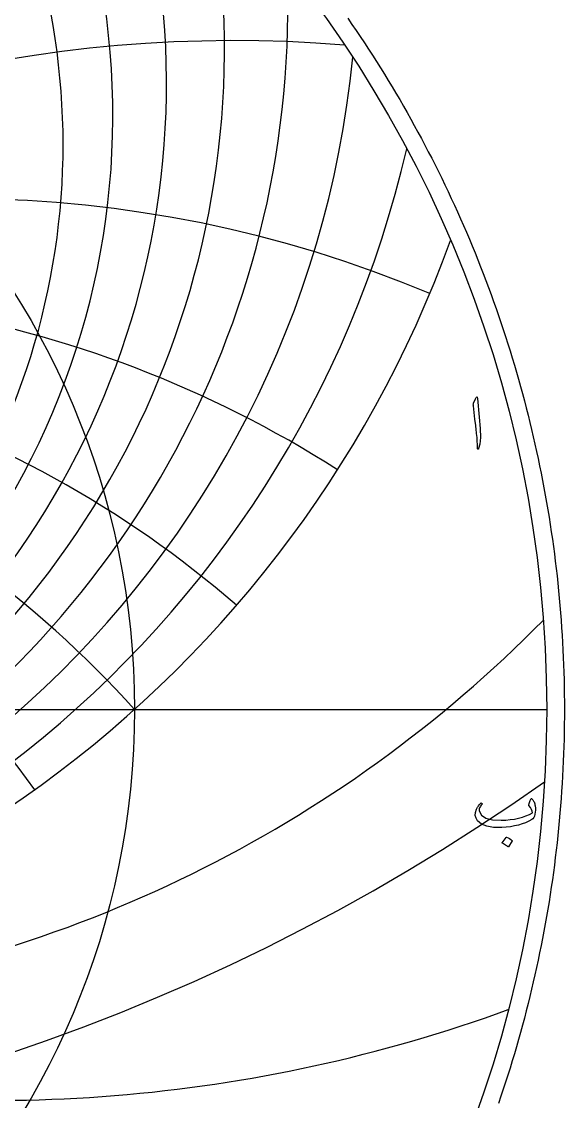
# Model space of a CAD drawing. Header units: millimetres. Extents: x -84 to 84, y -84 to 86.
# Drawn here: x 46.1 to 83.6, y -27.1 to 47.5 of the extents above; entities that cross this region are included whole.
import ezdxf

# ---------------------------------------------------------------- set-up
doc = ezdxf.new("R2010")
doc.units = ezdxf.units.MM
for name, color, linetype in [('CUT_OUTER', 1, 'Continuous'), ('ENGRAVE', 7, 'Continuous'), ('ENGRAVE_FINE', 8, 'Continuous'), ('TEXT', 5, 'Continuous')]:
    doc.layers.add(name, color=color, linetype=linetype)

msp = doc.modelspace()

# ---------------------------------------------------------------- linework, layer by layer
at = {"layer": 'CUT_OUTER'}
msp.add_lwpolyline([(68.6216, 47.7016), (68.913, 47.2796), (69.2018, 46.8559), (69.488, 46.4304), (69.7716, 46.0031), (70.0525, 45.5742), (70.3309, 45.1435), (70.6065, 44.7111), (70.8795, 44.277), (71.1499, 43.8413), (71.4175, 43.4039), (71.6825, 42.9649), (71.9448, 42.5242), (72.2044, 42.082), (72.4612, 41.6381), (72.7153, 41.1927), (72.9667, 40.7458), (73.2154, 40.2973), (73.4612, 39.8473), (73.7044, 39.3958), (73.9447, 38.9428), (74.1823, 38.4884), (74.417, 38.0325), (74.649, 37.5751), (74.8781, 37.1164), (75.1045, 36.6563), (75.328, 36.1947), (75.5486, 35.7318), (75.7665, 35.2676), (75.9814, 34.8021), (76.1936, 34.3352), (76.4028, 33.867), (76.6092, 33.3976), (76.8126, 32.9269), (77.0132, 32.455), (77.2109, 31.9818), (77.4057, 31.5075), (77.5976, 31.0319), (77.7865, 30.5552), (77.9725, 30.0773), (78.1556, 29.5983), (78.3358, 29.1182), (78.513, 28.637), (78.6872, 28.1547), (78.8585, 27.6714), (79.0268, 27.187), (79.1921, 26.7016), (79.3544, 26.2152), (79.5138, 25.7278), (79.6702, 25.2394), (79.8235, 24.7501), (79.9739, 24.2598), (80.1212, 23.7686), (80.2656, 23.2766), (80.4069, 22.7836), (80.5452, 22.2899), (80.6804, 21.7952), (80.8126, 21.2998), (80.9418, 20.8035), (81.0679, 20.3065), (81.191, 19.8087), (81.311, 19.3101), (81.428, 18.8108), (81.5419, 18.3108), (81.6527, 17.8102), (81.7604, 17.3088), (81.8651, 16.8068), (81.9667, 16.3042), (82.0652, 15.8009), (82.1606, 15.2971), (82.2529, 14.7927), (82.3421, 14.2877), (82.4282, 13.7822), (82.5112, 13.2762), (82.5912, 12.7696), (82.668, 12.2626), (82.7416, 11.7552), (82.8122, 11.2472), (82.8797, 10.7389), (82.944, 10.2302), (83.0052, 9.721), (83.0633, 9.2115), (83.1182, 8.7017), (83.1701, 8.1915), (83.2188, 7.6811), (83.2643, 7.1703), (83.3068, 6.6593), (83.3461, 6.148), (83.3822, 5.6365), (83.4152, 5.1247), (83.4451, 4.6128), (83.4718, 4.1007), (83.4954, 3.5885), (83.5159, 3.0761), (83.5332, 2.5636), (83.5473, 2.051), (83.5583, 1.5383), (83.5662, 1.0256), (83.5709, 0.5128), (83.5725, 0), (83.5709, -0.5128), (83.5662, -1.0256), (83.5583, -1.5383), (83.5473, -2.051), (83.5332, -2.5636), (83.5159, -3.0761), (83.4954, -3.5885), (83.4718, -4.1007), (83.4451, -4.6128), (83.4152, -5.1247), (83.3822, -5.6365), (83.3461, -6.148), (83.3068, -6.6593), (83.2643, -7.1703), (83.2188, -7.6811), (83.1701, -8.1915), (83.1182, -8.7017), (83.0633, -9.2115), (83.0052, -9.721), (82.944, -10.2302), (82.8797, -10.7389), (82.8122, -11.2472), (82.7416, -11.7552), (82.668, -12.2626), (82.5912, -12.7696), (82.5112, -13.2762), (82.4282, -13.7822), (82.3421, -14.2877), (82.2529, -14.7927), (82.1606, -15.2971), (82.0652, -15.8009), (81.9667, -16.3042), (81.8651, -16.8068), (81.7604, -17.3088), (81.6527, -17.8102), (81.5419, -18.3108), (81.428, -18.8108), (81.311, -19.3101), (81.191, -19.8087), (81.0679, -20.3065), (80.9418, -20.8035), (80.8126, -21.2998), (80.6804, -21.7952), (80.5452, -22.2899), (80.4069, -22.7836), (80.2656, -23.2766), (80.1212, -23.7686), (79.9739, -24.2598), (79.8235, -24.7501), (79.6702, -25.2394), (79.5138, -25.7278), (79.3544, -26.2152), (79.1921, -26.7016), (79.0268, -27.187)], dxfattribs=at)
at = {"layer": 'ENGRAVE'}
msp.add_lwpolyline([(-82.35, 0), (82.35, 0)], dxfattribs=at)
for radius in [82.35, 53.9054]:
    msp.add_circle((0, 0), radius, dxfattribs=at)
for centre, radius, start, end in [((0, 43.17), 56.1115, 158.578774, 21.421226), ((0, 59.8681), 80.5604, 199.959035, 340.040965), ((0, -48.5367), 72.5369, 42, 138), ((0, -48.5367), 72.5369, 42, 138), ((18.4387, 68.8141), 89.3373, 276.888696, 315.464274), ((44.2224, 76.5954), 103.5774, 259.171247, 290.03171)]:
    msp.add_arc(centre, radius, start, end, dxfattribs=at)
at = {"layer": 'ENGRAVE_FINE'}
for centre, radius, start, end in [((0, 38.9874), 48.9782, 131.44749, 48.55251), ((0, 40.9545), 52.4125, 146.69677, 33.30323), ((86.4461, -48.5367), 112.8474, 105.542439, 164.092802), ((86.4461, -48.5367), 112.8474, 105.542439, 164.092802), ((0, 45.6757), 60.1196, 168.649585, 11.350415), ((0, 48.5238), 64.4913, 177.547342, 2.452658), ((60.8657, -48.5367), 94.6902, 85.434238, 159.703207), ((60.8657, -48.5367), 94.6902, 85.434238, 159.703207), ((0, 51.7793), 69.2943, 185.608142, 354.391858), ((0, 55.5252), 74.6141, 193.034463, 346.965537), ((41.8792, -48.5367), 83.7584, 67.237642, 155.007718), ((41.8792, -48.5367), 83.7584, 67.237642, 155.007718), ((26.4013, -48.5367), 77.1922, 57.464398, 149.910712), ((26.4013, -48.5367), 77.1922, 57.464398, 149.910712), ((-12.7902, -48.5367), 73.6559, 35.707517, 130.834526), ((-12.7902, -48.5367), 73.6559, 35.707517, 130.834526), ((12.7902, -48.5367), 73.6559, 49.165474, 144.292483), ((12.7902, -48.5367), 73.6559, 49.165474, 144.292483), ((0, 111.2414), 142.3637, 234.73332, 305.26668)]:
    msp.add_arc(centre, radius, start, end, dxfattribs=at)
at = {"layer": 'TEXT'}
for points in [[(77.439, 21.4403), (77.4887, 21.5365), (77.5286, 21.5702), (77.5588, 21.5416), (77.5793, 21.4507), (77.6988, 20.178), (77.7699, 19.3968), (77.7858, 18.7728), (77.7465, 18.3059), (77.652, 17.9962), (77.6348, 17.9708), (77.6195, 17.9572), (77.6062, 17.9553), (77.5949, 17.965), (77.5858, 17.9803), (77.5793, 18.0001), (77.5754, 18.0244), (77.5741, 18.0533), (77.5741, 18.2783), (77.5637, 18.517), (77.5429, 18.7692), (77.5117, 19.0351), (77.5049, 19.1046), (77.4845, 19.2923), (77.4504, 19.5981), (77.4027, 20.0222), (77.2884, 20.9624), (77.2858, 21.0124), (77.2884, 21.0585), (77.2962, 21.1007), (77.3091, 21.139)], [(81.3553, -6.1859), (81.3902, -6.2297), (81.4222, -6.2781), (81.4513, -6.331), (81.4774, -6.3885), (81.5006, -6.4502), (81.5209, -6.5158), (81.5383, -6.5852), (81.5527, -6.6586), (81.5715, -6.806), (81.5761, -6.9521), (81.5663, -7.0969), (81.5423, -7.2404), (81.506, -7.3684), (81.4592, -7.4716), (81.4021, -7.5502), (81.3345, -7.6041), (81.1202, -7.7174), (80.893, -7.8184), (80.6527, -7.907), (80.3995, -7.9833), (80.1332, -8.0466), (79.854, -8.0963), (79.5618, -8.1323), (79.2566, -8.1547), (78.6845, -8.1489), (78.215, -8.069), (77.8481, -7.9151), (77.5839, -7.6872), (77.4754, -7.5089), (77.4254, -7.3171), (77.4339, -7.1115), (77.5007, -6.8924), (77.5233, -6.8451), (77.5494, -6.7969), (77.5791, -6.7477), (77.6124, -6.6976), (77.6493, -6.6464), (77.6897, -6.5943), (77.7337, -6.5412), (77.7813, -6.4872), (77.7972, -6.4719), (77.8137, -6.4625), (77.8309, -6.4589), (77.8488, -6.4612), (77.8608, -6.4657), (77.8709, -6.4742), (77.879, -6.4865), (77.8852, -6.5028), (77.8881, -6.518), (77.8865, -6.5326), (77.8803, -6.5466), (77.8696, -6.5599), (77.8251, -6.6128), (77.7852, -6.6677), (77.7498, -6.7245), (77.7189, -6.7833), (77.6978, -6.8395), (77.6865, -6.8937), (77.6848, -6.9459), (77.6929, -6.9963), (77.8553, -7.2901), (78.1605, -7.4963), (78.6085, -7.6148), (79.1995, -7.6456), (79.5243, -7.6331), (79.8339, -7.606), (80.1282, -7.5643), (80.4073, -7.508), (80.6714, -7.437), (80.9209, -7.3515), (81.1558, -7.2513), (81.3761, -7.1365), (81.3547, -7.0294), (81.306, -6.9106), (81.23, -6.78), (81.1267, -6.6378), (81.1235, -6.6242), (81.1241, -6.5989), (81.1287, -6.5619), (81.1371, -6.5132), (81.1394, -6.5083), (81.141, -6.5041), (81.142, -6.5005), (81.1423, -6.4976), (81.1592, -6.4313), (81.1839, -6.3573), (81.2163, -6.2755), (81.2566, -6.1859), (81.2745, -6.1586), (81.2969, -6.1495), (81.3238, -6.1586), (81.3553, -6.1859)], [(79.5423, -8.8301), (79.5488, -8.8236), (79.5579, -8.8197), (79.5696, -8.8184), (79.5839, -8.8197), (79.6848, -8.8606), (79.78, -8.9106), (79.8693, -8.9697), (79.9527, -9.0378), (79.9608, -9.0482), (79.9644, -9.0586), (79.9634, -9.069), (79.9579, -9.0794), (79.7137, -9.4742), (79.7046, -9.4836), (79.693, -9.4859), (79.6787, -9.481), (79.6618, -9.469), (79.6472, -9.4586), (79.6241, -9.443), (79.5926, -9.4223), (79.5527, -9.3963), (79.5037, -9.3651), (79.4449, -9.3288), (79.3764, -9.2872), (79.2982, -9.2404), (79.2878, -9.2327), (79.2826, -9.2249), (79.2826, -9.2171), (79.2878, -9.2093)]]:
    msp.add_lwpolyline(points, close=True, dxfattribs=at)

doc.saveas('drawing.dxf')
